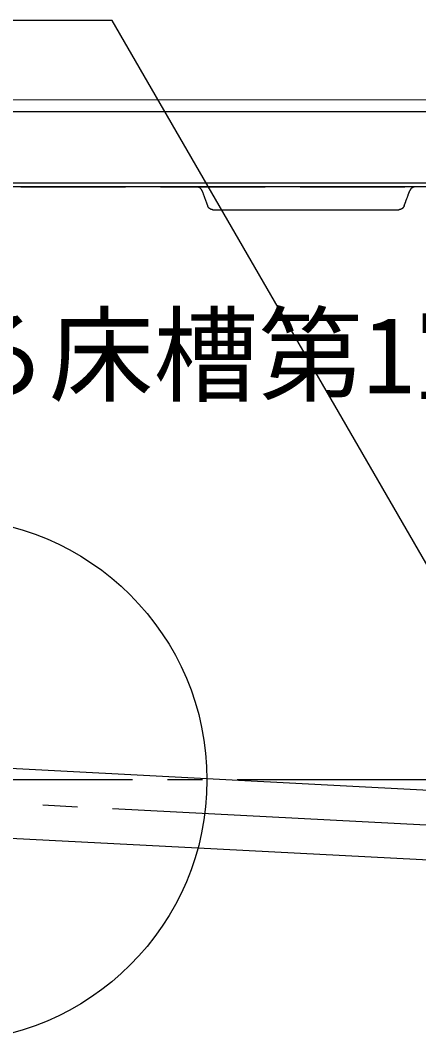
# Model space of a CAD drawing. Units: millimetres, scale not verified. Extents: x -8910 to 8910, y -6308 to 6308.
# Drawn here: x -5941 to -5599, y 1067 to 1945 of the extents above; entities that cross this region are included whole.
import ezdxf
from ezdxf.enums import TextEntityAlignment as Align

# ---------------------------------------------------------------- set-up
doc = ezdxf.new("R2010")
doc.units = ezdxf.units.MM
doc.header["$LTSCALE"] = 30
doc.linetypes.add('CHAIN2', pattern=[12, 9, -1, 1, -1])
doc.linetypes.add('DASHED3', pattern=[4, 3, -1])
doc.layers.add('0-0_空気管', color=3, linetype='Continuous', lineweight=25)
doc.layers.add('0-4_機器', color=2, linetype='Continuous', lineweight=25)
doc.styles.add('ＭＳ ゴシック', font='')
doc.styles.get('ＭＳ ゴシック').set_extended_font_data('MS Gothic')

msp = doc.modelspace()

# ---------------------------------------------------------------- linework, layer by layer
at = {"layer": '0-0_空気管'}
for p, q in [((-5862.04, 1945.43), (-6151.5, 1945.43)), ((-5557.92, 1418.69), (-5862.04, 1945.43)), ((-5414.36, 1802.23), (-6242.45, 1802.23)), ((-5606.57, 1798.45), (-5606.38, 1798.97)), ((-5780.25, 1786.4), (-5780.06, 1785.88)), ((-5775.64, 1782.62), (-5615.74, 1782.62)), ((-5780.65, 1293.19), (-5996.75, 1304.43)), ((-5565.41, 1281.99), (-5780.65, 1293.19)), ((-5788.44, 1233.52), (-5996.75, 1244.35)), ((-5554.19, 1221.33), (-5788.44, 1233.52))]:
    msp.add_line(p, q, dxfattribs=at)
at = {"layer": '0-0_空気管', "linetype": 'CHAIN2'}
for p, q in [((-3324.57, 1292.23), (-6486.54, 1292.23)), ((-3794.71, 1159.84), (-6176.46, 1283.74))]:
    msp.add_line(p, q, dxfattribs=at)
at = {"layer": '0-0_空気管'}
for points in [[(-3591.93, 1877.23), (-6249.35, 1876.94)], [(-6245.94, 1867.14), (-6244.98, 1867.17), (-6244.08, 1867.19), (-6243.26, 1867.21), (-6242.51, 1867.22), (-6241.84, 1867.22), (-6241.26, 1867.23), (-6240.76, 1867.23), (-3591.23, 1867.23)], [(-5414.23, 1805.43), (-6242.55, 1805.43)], [(-5787.8, 1801.9), (-5787.87, 1801.92), (-5787.93, 1801.95), (-5787.99, 1801.97), (-5788.1, 1802), (-5788.16, 1802.02), (-5788.23, 1802.04), (-5788.3, 1802.06), (-5788.37, 1802.07), (-5788.45, 1802.09), (-5788.52, 1802.11), (-5788.6, 1802.13), (-5788.75, 1802.16), (-5788.82, 1802.17), (-5788.88, 1802.18), (-5789, 1802.2), (-5789.1, 1802.21), (-5789.15, 1802.22), (-5789.24, 1802.22), (-5789.28, 1802.22), (-5789.33, 1802.23), (-5789.37, 1802.23), (-5789.41, 1802.23)], [(-5784.92, 1798.97), (-5784.95, 1799.07), (-5784.97, 1799.11), (-5784.99, 1799.16), (-5785.01, 1799.22), (-5785.04, 1799.28), (-5785.07, 1799.35), (-5785.1, 1799.42), (-5785.13, 1799.5), (-5785.16, 1799.57), (-5785.24, 1799.72), (-5785.28, 1799.79), (-5785.33, 1799.87), (-5785.38, 1799.95), (-5785.44, 1800.03), (-5785.5, 1800.11), (-5785.58, 1800.21), (-5785.66, 1800.3), (-5785.75, 1800.41), (-5785.84, 1800.51), (-5786.03, 1800.72), (-5786.13, 1800.82), (-5786.22, 1800.92), (-5786.31, 1801), (-5786.4, 1801.08), (-5786.48, 1801.16), (-5786.56, 1801.22), (-5786.64, 1801.28), (-5786.72, 1801.34), (-5786.8, 1801.39), (-5786.88, 1801.44), (-5786.97, 1801.49), (-5787.06, 1801.55), (-5787.16, 1801.6), (-5787.26, 1801.65), (-5787.46, 1801.74), (-5787.55, 1801.79), (-5787.64, 1801.83), (-5787.73, 1801.86), (-5787.8, 1801.9)], [(-5605.57, 1800.39), (-5605.61, 1800.35), (-5605.65, 1800.3), (-5605.68, 1800.25), (-5605.72, 1800.2), (-5605.76, 1800.14), (-5605.8, 1800.07), (-5605.85, 1800.01), (-5605.89, 1799.94), (-5605.94, 1799.88), (-5605.97, 1799.81), (-5606.02, 1799.75), (-5606.05, 1799.68), (-5606.09, 1799.63), (-5606.12, 1799.57), (-5606.14, 1799.52), (-5606.19, 1799.43), (-5606.21, 1799.39), (-5606.28, 1799.22), (-5606.3, 1799.18), (-5606.33, 1799.11), (-5606.34, 1799.08), (-5606.35, 1799.05), (-5606.38, 1798.97)], [(-5601.97, 1802.23), (-5602.03, 1802.23), (-5602.18, 1802.22), (-5602.34, 1802.21), (-5602.43, 1802.2), (-5602.51, 1802.19), (-5602.59, 1802.17), (-5602.68, 1802.15), (-5602.77, 1802.13), (-5602.87, 1802.11), (-5602.97, 1802.08), (-5603.08, 1802.04), (-5603.2, 1802), (-5603.33, 1801.95), (-5603.46, 1801.9), (-5603.59, 1801.85), (-5603.72, 1801.79), (-5603.85, 1801.74), (-5603.97, 1801.68), (-5604.08, 1801.63), (-5604.19, 1801.58), (-5604.29, 1801.53), (-5604.37, 1801.47), (-5604.46, 1801.42), (-5604.54, 1801.37), (-5604.62, 1801.31), (-5604.69, 1801.25), (-5604.77, 1801.19), (-5604.85, 1801.12), (-5604.93, 1801.04), (-5605.01, 1800.97), (-5605.1, 1800.89), (-5605.17, 1800.81), (-5605.25, 1800.74), (-5605.32, 1800.67), (-5605.38, 1800.6), (-5605.44, 1800.55), (-5605.49, 1800.49), (-5605.53, 1800.44), (-5605.57, 1800.39)], [(-5784.92, 1798.97), (-5784.78, 1798.6), (-5784.72, 1798.45), (-5784.66, 1798.27), (-5784.58, 1798.06), (-5784.5, 1797.83), (-5784.4, 1797.59), (-5784.31, 1797.32), (-5784.21, 1797.06), (-5784, 1796.51), (-5783.9, 1796.24), (-5783.8, 1795.95), (-5783.69, 1795.65), (-5783.57, 1795.33), (-5783.44, 1795), (-5783.31, 1794.63), (-5783.16, 1794.24), (-5783, 1793.82), (-5782.84, 1793.37), (-5782.66, 1792.9), (-5782.49, 1792.42), (-5782.31, 1791.95), (-5782.14, 1791.48), (-5781.97, 1791.03), (-5781.81, 1790.6), (-5781.67, 1790.21), (-5781.53, 1789.85), (-5781.41, 1789.51), (-5781.29, 1789.2), (-5781.18, 1788.9), (-5781.07, 1788.61), (-5780.97, 1788.33), (-5780.87, 1788.06), (-5780.77, 1787.79), (-5780.67, 1787.52), (-5780.57, 1787.26), (-5780.48, 1787.02), (-5780.39, 1786.79), (-5780.32, 1786.58), (-5780.25, 1786.4)], [(-5611.24, 1785.88), (-5611.1, 1786.25), (-5611.05, 1786.4), (-5610.98, 1786.58), (-5610.9, 1786.79), (-5610.82, 1787.02), (-5610.73, 1787.26), (-5610.63, 1787.52), (-5610.53, 1787.79), (-5610.43, 1788.06), (-5610.23, 1788.61), (-5610.12, 1788.9), (-5610.01, 1789.2), (-5609.89, 1789.51), (-5609.77, 1789.85), (-5609.63, 1790.21), (-5609.48, 1790.61), (-5609.33, 1791.03), (-5609.16, 1791.48), (-5608.99, 1791.95), (-5608.81, 1792.42), (-5608.63, 1792.9), (-5608.46, 1793.37), (-5608.29, 1793.82), (-5608.13, 1794.24), (-5607.99, 1794.63), (-5607.86, 1795), (-5607.73, 1795.33), (-5607.61, 1795.65), (-5607.5, 1795.95), (-5607.4, 1796.24), (-5607.29, 1796.51), (-5607.19, 1796.78), (-5607.09, 1797.06), (-5606.99, 1797.32), (-5606.9, 1797.59), (-5606.8, 1797.83), (-5606.72, 1798.06), (-5606.64, 1798.27), (-5606.57, 1798.45)], [(-5779.21, 1784.41), (-5779.29, 1784.5), (-5779.36, 1784.6), (-5779.4, 1784.65), (-5779.44, 1784.71), (-5779.52, 1784.84), (-5779.57, 1784.91), (-5779.61, 1784.97), (-5779.65, 1785.04), (-5779.69, 1785.1), (-5779.73, 1785.17), (-5779.76, 1785.22), (-5779.79, 1785.27), (-5779.82, 1785.32), (-5779.84, 1785.37), (-5779.87, 1785.41), (-5779.89, 1785.46), (-5779.91, 1785.5), (-5779.93, 1785.54), (-5779.94, 1785.58), (-5779.96, 1785.62), (-5779.98, 1785.66), (-5779.99, 1785.7), (-5780, 1785.74), (-5780.02, 1785.77), (-5780.03, 1785.8), (-5780.06, 1785.88)], [(-5775.64, 1782.62), (-5775.71, 1782.62), (-5775.78, 1782.62), (-5775.86, 1782.63), (-5775.94, 1782.63), (-5776.02, 1782.64), (-5776.1, 1782.65), (-5776.18, 1782.66), (-5776.27, 1782.68), (-5776.36, 1782.69), (-5776.45, 1782.71), (-5776.55, 1782.74), (-5776.65, 1782.77), (-5776.76, 1782.81), (-5776.88, 1782.85), (-5777, 1782.89), (-5777.13, 1782.95), (-5777.27, 1783), (-5777.4, 1783.05), (-5777.52, 1783.11), (-5777.65, 1783.16), (-5777.76, 1783.22), (-5777.87, 1783.27), (-5777.96, 1783.32), (-5778.05, 1783.38), (-5778.13, 1783.43), (-5778.21, 1783.48), (-5778.29, 1783.54), (-5778.37, 1783.6), (-5778.45, 1783.66), (-5778.53, 1783.73), (-5778.69, 1783.88), (-5778.77, 1783.96), (-5778.85, 1784.03), (-5778.92, 1784.11), (-5779, 1784.18), (-5779.06, 1784.24), (-5779.11, 1784.3), (-5779.16, 1784.36), (-5779.21, 1784.41)], [(-5614.13, 1782.95), (-5614.19, 1782.92), (-5614.25, 1782.9), (-5614.31, 1782.88), (-5614.43, 1782.84), (-5614.49, 1782.83), (-5614.55, 1782.81), (-5614.62, 1782.79), (-5614.69, 1782.78), (-5614.77, 1782.76), (-5614.92, 1782.72), (-5615.07, 1782.69), (-5615.14, 1782.68), (-5615.21, 1782.67), (-5615.27, 1782.66), (-5615.32, 1782.65), (-5615.42, 1782.64), (-5615.47, 1782.63), (-5615.56, 1782.62), (-5615.61, 1782.62), (-5615.65, 1782.62), (-5615.69, 1782.62), (-5615.74, 1782.62)], [(-5611.24, 1785.88), (-5611.28, 1785.78), (-5611.29, 1785.74), (-5611.31, 1785.68), (-5611.34, 1785.63), (-5611.36, 1785.57), (-5611.39, 1785.5), (-5611.45, 1785.35), (-5611.49, 1785.28), (-5611.52, 1785.2), (-5611.56, 1785.13), (-5611.61, 1785.06), (-5611.65, 1784.98), (-5611.7, 1784.9), (-5611.76, 1784.82), (-5611.83, 1784.73), (-5611.9, 1784.64), (-5611.98, 1784.54), (-5612.07, 1784.44), (-5612.16, 1784.34), (-5612.35, 1784.13), (-5612.45, 1784.03), (-5612.54, 1783.93), (-5612.63, 1783.85), (-5612.72, 1783.77), (-5612.8, 1783.69), (-5612.88, 1783.63), (-5612.96, 1783.57), (-5613.04, 1783.51), (-5613.12, 1783.46), (-5613.2, 1783.4), (-5613.29, 1783.35), (-5613.38, 1783.3), (-5613.48, 1783.25), (-5613.58, 1783.2), (-5613.78, 1783.1), (-5613.88, 1783.06), (-5613.97, 1783.02), (-5614.05, 1782.99), (-5614.13, 1782.95)]]:
    msp.add_lwpolyline(points, dxfattribs=at)
msp.add_circle((-6005.65, 1292.23), 225, dxfattribs=at)
at = {"layer": '0-4_機器', "linetype": 'DASHED3'}
msp.add_line((-6300.62, 1802.23), (-3530.6, 1802.23), dxfattribs=at)

# ---------------------------------------------------------------- texts
at = {"layer": '0-0_空気管', "color": 4, "style": 'ＭＳ ゴシック'}
msp.add_text('嫌気ろ床槽第1室', height=65.98, dxfattribs=at).set_placement((-6186.59, 1604.84), align=Align.BOTTOM_LEFT)

doc.saveas('drawing.dxf')
